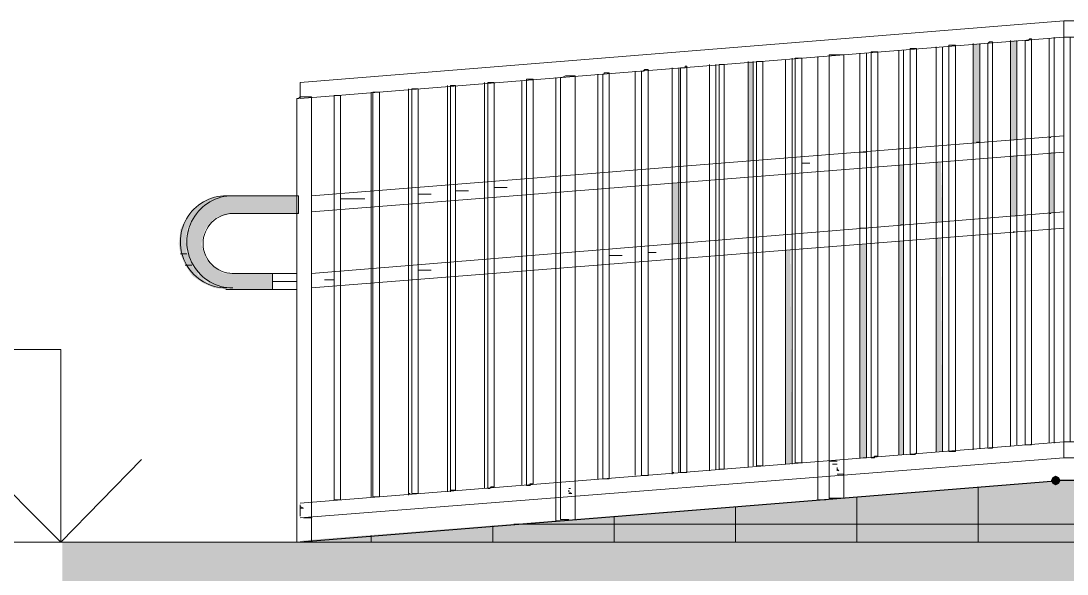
# Model space of a CAD drawing. Header units: millimetres. Extents: x -11345 to 411485, y -9810 to 73012.
# Drawn here: x 328406 to 331143, y -1203 to 244 of the extents above; entities that cross this region are included whole.
import ezdxf

# ---------------------------------------------------------------- set-up
doc = ezdxf.new("R2010")
doc.units = ezdxf.units.MM
for name, color, linetype in [('PDF _Аннотация', 7, 'Continuous'), ('PDF _Линии', 7, 'Continuous'), ('PDF _Отметки', 7, 'Continuous'), ('PDF _Узлы', 7, 'Continuous')]:
    doc.layers.add(name, color=color, linetype=linetype)
doc.layers.add('PDF _Ограждение', color=7, linetype='Continuous', true_color=0x7f7f7f)
doc.layers.add('PDF _Стены штриховка поверхности', color=7, linetype='Continuous', true_color=0xcacbcc)

msp = doc.modelspace()

# ---------------------------------------------------------------- hatches: boundary and pattern name
at = {"layer": 'PDF _Линии', "transparency": 33554559}
msp.add_hatch(color=256, dxfattribs=at).paths.add_polyline_path([(331125.92835, -957.88499), (331121.69531, -949.41891), (331113.22924, -945.18587), (331104.76316, -949.41891), (331100.53012, -957.88499), (331104.76316, -966.35106), (331113.22924, -970.5841), (331121.69531, -966.35106)])
at = {"layer": 'PDF _Ограждение', "transparency": 33554559}
for points in [[(331011.63632, 193.50144), (330994.70416, 193.50144), (330994.70416, -68.94693), (331007.40328, -68.94693), (331011.63632, -64.7139)], [(330914.27643, 185.03537), (330897.34428, 185.03537), (330897.34428, -77.41301), (330905.81036, -73.17997), (330914.27643, -73.17997)], [(330321.65107, 138.47194), (330308.95195, 138.47194), (330308.95195, -123.97643), (330313.18499, -123.97643), (330321.65107, -119.74339)], [(331011.63632, -107.04428), (330994.70416, -107.04428), (330994.70416, -267.89974), (331011.63632, -267.89974)], [(331096.29708, -259.43366), (331108.9962, -259.43366), (331108.9962, -98.5782), (331096.29708, -98.5782)], [(330715.32363, -132.44251), (330702.62452, -132.44251), (330702.62452, -293.29797), (330706.85756, -289.06493), (330715.32363, -289.06493)], [(330808.45048, -280.59885), (330808.45048, -284.83189), (330816.91655, -280.59885), (330812.68351, -123.97643), (330799.9844, -123.97643), (330799.9844, -284.83189)], [(330126.9313, -179.00593), (330109.99915, -179.00593), (330109.99915, -339.86139), (330118.46523, -339.86139), (330126.9313, -335.62835)], [(330812.68351, -322.92924), (330799.9844, -322.92924), (330799.9844, -881.6903), (330816.91655, -881.6903)], [(330419.01095, -356.79354), (330419.01095, -352.5605), (330414.77791, -356.79354), (330406.31183, -356.79354), (330406.31183, -915.5546), (330414.77791, -915.5546), (330423.24399, -911.32157), (330423.24399, -898.62245)], [(330617.96375, -339.86139), (330601.0316, -339.86139), (330601.0316, -898.62245), (330617.96375, -898.62245)], [(330715.32363, -331.39531), (330702.62452, -331.39531), (330702.62452, -890.15637), (330715.32363, -890.15637)]]:
    msp.add_hatch(color=256, dxfattribs=at).paths.add_polyline_path(points)
at = {"layer": 'PDF _Стены штриховка поверхности', "true_color": 0x3a3a3a, "transparency": 33554687}
msp.add_hatch(color=250, dxfattribs=at).paths.add_polyline_path([(331316.41508, -957.88499), (331134.39443, -957.88499), (329144.86641, -1114.50741), (329136.40033, -1118.74045), (331316.41508, -1118.74045)])
at = {"layer": 'PDF _Узлы', "true_color": 0x868686, "transparency": 33554687}
h = msp.add_hatch(color=252, dxfattribs=at)
h.paths.add_polyline_path([(328899.35018, -441.45431), (328895.11714, -441.45431), (328873.95195, -424.52216), (328869.71891, -420.28912), (328866.89689, -416.05608), (328869.71891, -416.05608), (328873.95195, -424.52216)])
h.paths.add_polyline_path([(328861.25284, -407.59), (328852.78676, -394.89089), (328857.0198, -399.12393)], flags=0)
h.paths.add_polyline_path([(328840.08764, -365.25962), (328835.85461, -339.86139), (328835.85461, -335.62835), (328840.08764, -305.99708), (328840.08764, -301.76404), (328846.4372, -289.06493), (328844.32068, -297.53101), (328840.08764, -305.99708), (328840.08764, -318.6962), (328835.85461, -339.86139), (328840.08764, -356.79354)], flags=0)
h.paths.add_polyline_path([(328865.48587, -263.6667), (328862.09944, -265.35991), (328865.48587, -260.84467)], flags=0)
h.paths.add_polyline_path([(329064.43868, -458.38646), (329064.43868, -416.05608), (328937.44753, -416.05608), (328920.51537, -407.59), (328912.0493, -399.12393), (328903.58322, -394.89089), (328890.8841, -377.95873), (328886.65107, -365.25962), (328882.41803, -356.79354), (328878.18499, -339.86139), (328882.41803, -318.6962), (328886.65107, -305.99708), (328890.8841, -297.53101), (328903.58322, -280.59885), (328907.81626, -276.36581), (328920.51537, -267.89974), (328941.68056, -263.6667), (328958.61272, -259.43366), (329132.16729, -259.43366), (329127.93425, -250.96758), (329127.93425, -212.87024), (328958.61272, -212.87024), (328924.74841, -217.10328), (328954.37968, -212.87024), (328937.44753, -212.87024), (328912.0493, -217.10328), (328882.41803, -229.80239), (328857.0198, -250.96758), (328852.78676, -255.20062), (328840.08764, -272.13278), (328835.85461, -276.36581), (328823.15549, -301.76404), (328823.15549, -305.99708), (328818.92245, -335.62835), (328818.92245, -339.86139), (328823.15549, -365.25962), (328835.85461, -394.89089), (328852.78676, -420.28912), (328857.0198, -424.52216), (328882.41803, -441.45431), (328912.0493, -454.15342), (328945.9136, -458.38646)], flags=0)
at = {"layer": 'PDF _Узлы', "true_color": 0xffffff, "transparency": 33554687}
msp.add_hatch(color=7, dxfattribs=at).paths.add_polyline_path([(336417.22629, -670.03838), (334470.02865, -670.03838), (334470.02865, -1012.91449), (332954.60092, -1118.74045), (328514.14369, -1118.74045), (328514.14369, -1851.05608), (379077.78676, -1851.05608), (379077.78676, -758.93219), (375098.73071, -754.69915), (352219.15844, -733.53396), (349569.27643, -695.43661), (347846.42983, -686.97053), (339240.66287, -686.97053)])

# ---------------------------------------------------------------- linework, layer by layer
at = {"layer": 'PDF _Аннотация', "lineweight": 20}
for points in [[(328294.0257, -902.85549), (328509.91065, -1118.74045), (328509.91065, -615.00888), (327214.60092, -615.00888)], [(328509.91065, -1118.74045), (328721.56257, -902.85549)], [(328806.22334, -1118.74045), (328209.36493, -1118.74045)]]:
    msp.add_lwpolyline(points, dxfattribs=at)
at = {"layer": 'PDF _Линии', "lineweight": 9}
for points in [[(328941.68056, -212.87024), (328958.61272, -212.87024), (329132.16729, -212.87024), (329132.16729, -259.43366), (328958.61272, -259.43366)], [(328958.61272, -416.05608), (329064.43868, -416.05608), (329064.43868, -458.38646), (328958.61272, -458.38646), (328941.68056, -458.38646)], [(334470.02865, -670.03838), (334470.02865, -1012.91449), (332954.60092, -1118.74045), (331134.39443, -1118.74045), (328514.14369, -1118.74045)]]:
    msp.add_lwpolyline(points, dxfattribs=at)
at = {"layer": 'PDF _Линии', "lineweight": 30}
for points in [[(331134.39443, -957.88499), (329136.40033, -1118.74045)], [(331316.41508, -957.88499), (331113.22924, -957.88499)]]:
    msp.add_lwpolyline(points, dxfattribs=at)
at = {"layer": 'PDF _Линии', "lineweight": 9}
for centre, radius, start, end in [((328943.79677, -333.51152), 120.64128, 89.99985166, 270.00014834), ((328960.72892, -333.51152), 120.64128, 89.99985166, 270.00014834), ((328960.73047, -337.7461), 78.31244, 90.00089961, 269.99910039)]:
    msp.add_arc(centre, radius, start, end, dxfattribs=at)
at = {"layer": 'PDF _Ограждение', "color": 7, "lineweight": 9}
for points in [[(331375.67761, 244.2979), (331371.44458, 244.2979), (331367.21154, 244.2979), (331362.9785, 244.2979), (331134.39443, 244.2979), (329136.40033, 83.44245), (329136.40033, 79.20941), (329136.40033, 74.97637), (329136.40033, 66.51029), (329136.40033, 62.27725), (329136.40033, 58.04422), (329136.40033, 53.81118), (329136.40033, 49.57814), (329136.40033, 45.3451), (329136.40033, 41.11206), (331134.39443, 201.96752), (331362.9785, 201.96752)], [(331134.39443, -898.62245), (331134.39443, -890.15637), (331134.39443, -877.45726), (331134.39443, -864.75814), (331134.39443, -856.29207), (331134.39443, 201.96752), (331134.39443, 210.4336), (331134.39443, 223.13271), (331134.39443, 235.83183), (331134.39443, 244.2979)], [(331134.39443, 201.96752), (331142.86051, 201.96752), (331151.32658, 201.96752), (331151.32658, -856.29207), (331142.86051, -856.29207), (331134.39443, -856.29207)], [(330541.76906, -1004.44841), (330520.60387, -1004.44841), (330520.60387, 155.4041), (330524.83691, 155.4041), (330533.30298, 155.4041), (330541.76906, 155.4041), (330550.23514, 155.4041), (330554.46818, 155.4041), (330558.70121, 155.4041), (330558.70121, -1004.44841)], [(329839.08469, -1059.47791), (329817.9195, -1059.47791), (329817.9195, 96.14156), (329822.15254, 96.14156), (329830.61862, 100.3746), (329839.08469, 100.3746), (329847.55077, 100.3746), (329851.78381, 100.3746), (329856.01685, 100.3746), (329856.01685, -1059.47791)], [(329127.93425, -212.87024), (329127.93425, 41.11206), (329132.16729, 41.11206), (329136.40033, 45.3451), (329144.86641, 45.3451), (329157.56552, 45.3451), (329161.79856, 45.3451), (329166.0316, 45.3451), (329166.0316, -1114.50741)], [(329127.93425, 41.11206), (329127.93425, 41.11206)], [(329166.0316, 45.3451), (329166.0316, 45.3451)], [(331134.39443, -56.24782), (331134.39443, -56.24782)], [(331134.39443, -56.24782), (331134.39443, -56.24782)], [(331134.39443, -56.24782), (331134.39443, -56.24782)], [(331134.39443, -56.24782), (331134.39443, -56.24782)], [(329127.93425, -1118.74045), (329127.93425, -259.43366)], [(331134.39443, -255.20062), (331134.39443, -255.20062)], [(331134.39443, -255.20062), (331134.39443, -255.20062)], [(331134.39443, -255.20062), (331134.39443, -255.20062)], [(331134.39443, -255.20062), (331134.39443, -255.20062)], [(331362.9785, -856.29207), (331134.39443, -856.29207), (329136.40033, -1017.14752)], [(329136.40033, -1055.24487), (331134.39443, -898.62245), (331316.41508, -898.62245)], [(329136.40033, -1051.01183), (329136.40033, -1046.77879), (329136.40033, -1042.54575), (329136.40033, -1038.31272), (329136.40033, -1029.84664), (329136.40033, -1025.6136), (329136.40033, -1021.38056)]]:
    msp.add_lwpolyline(points, dxfattribs=at)
at = {"layer": 'PDF _Ограждение', "color": 7, "lineweight": 9, "ltscale": 5.63014}
for points in [[(330994.70416, 193.50144), (330994.70416, -868.99118)], [(331108.9962, -860.52511), (331108.9962, 201.96752)], [(330897.34428, 185.03537), (330897.34428, -877.45726)], [(330423.24399, -915.5546), (330423.24399, 146.93802)], [(330109.99915, 121.53979), (330109.99915, -940.95283)], [(330207.35903, 130.00587), (330207.35903, -932.48676)], [(329420.0139, 66.51029), (329420.0139, -995.98233)], [(329521.60682, 74.97637), (329521.60682, -987.51626)]]:
    msp.add_lwpolyline(points, dxfattribs=at)
at = {"layer": 'PDF _Ограждение', "color": 7, "lineweight": 9, "ltscale": 5.587808}
for points in [[(331011.63632, -864.75814), (331011.63632, 193.50144)], [(331096.29708, 197.73448), (331096.29708, -860.52511)], [(330702.62452, 168.10321), (330702.62452, -890.15637)], [(330715.32363, -890.15637), (330715.32363, 168.10321)], [(330799.9844, 176.56929), (330799.9844, -881.6903)], [(330816.91655, -881.6903), (330816.91655, 176.56929)], [(330914.27643, -873.22422), (330914.27643, 185.03537)], [(330308.95195, 138.47194), (330308.95195, -924.02068)], [(330321.65107, -919.78764), (330321.65107, 138.47194)], [(330406.31183, 142.70498), (330406.31183, -915.5546)], [(330490.9726, 151.17106), (330490.9726, -1008.68145), (330512.13779, -1008.68145)], [(330601.0316, 159.63714), (330601.0316, -898.62245)], [(330617.96375, -898.62245), (330617.96375, 159.63714)], [(330012.63927, 113.07371), (330012.63927, -945.18587)], [(330029.57142, -945.18587), (330029.57142, 113.07371)], [(330126.9313, -936.7198), (330126.9313, 121.53979)], [(330224.29118, -928.25372), (330224.29118, 130.00587)], [(329618.9667, 83.44245), (329618.9667, -979.05018)], [(329716.32658, 87.67548), (329716.32658, -970.5841)], [(329805.22039, 96.14156), (329805.22039, -1063.71095), (329822.15254, -1063.71095)], [(329915.27938, 104.60764), (329915.27938, -953.65195)], [(329927.9785, -953.65195), (329927.9785, 104.60764)], [(329322.65402, 58.04422), (329322.65402, -1000.21537)], [(329166.0316, -1114.50741), (329166.0316, 45.3451)], [(329225.29413, 49.57814), (329225.29413, -1008.68145)]]:
    msp.add_lwpolyline(points, dxfattribs=at)
at = {"layer": 'PDF _Ограждение', "color": 7, "lineweight": 9}
for points in [[(331049.73366, 197.73448), (331049.73366, -864.75814), (331045.50062, -864.75814), (331041.26759, -864.75814), (331037.03455, -864.75814), (331032.80151, -864.75814), (331032.80151, 193.50144), (331037.03455, 193.50144), (331041.26759, 193.50144), (331045.50062, 197.73448)], [(330749.18794, 172.33625), (330749.18794, -885.92334), (330744.9549, -890.15637), (330740.72186, -890.15637), (330736.48882, -890.15637), (330732.25579, -890.15637), (330732.25579, 172.33625), (330736.48882, 172.33625), (330740.72186, 172.33625), (330744.9549, 172.33625)], [(330850.78086, 180.80233), (330850.78086, -881.6903), (330846.54782, -881.6903), (330842.31478, -881.6903), (330838.08174, -881.6903), (330833.84871, -881.6903), (330833.84871, 180.80233), (330838.08174, 180.80233), (330842.31478, 180.80233), (330846.54782, 180.80233)], [(330948.14074, 189.2684), (330948.14074, -873.22422), (330943.9077, -873.22422), (330939.67466, -873.22422), (330935.44163, -873.22422), (330935.44163, 185.03537), (330939.67466, 189.2684), (330943.9077, 189.2684)], [(330347.0493, 138.47194), (330347.0493, -919.78764), (330342.81626, -919.78764), (330338.58322, -919.78764), (330334.35018, -919.78764), (330330.11714, -919.78764), (330330.11714, 138.47194), (330334.35018, 138.47194), (330338.58322, 138.47194), (330342.81626, 138.47194)], [(330448.64222, 146.93802), (330448.64222, -911.32157), (330444.40918, -911.32157), (330440.17614, -911.32157), (330435.9431, -911.32157), (330431.71006, -911.32157), (330431.71006, 146.93802), (330435.9431, 146.93802), (330440.17614, 146.93802), (330444.40918, 146.93802)], [(330647.59502, 163.87017), (330647.59502, -894.38941), (330643.36198, -894.38941), (330639.12894, -894.38941), (330639.12894, -898.62245), (330634.8959, -898.62245), (330630.66287, -898.62245), (330630.66287, 163.87017), (330634.8959, 163.87017), (330639.12894, 163.87017), (330643.36198, 163.87017)], [(330046.50357, 117.30675), (330046.50357, -945.18587), (330042.27054, -945.18587), (330038.0375, -945.18587), (330033.80446, -945.18587), (330029.57142, -945.18587), (330029.57142, 113.07371), (330033.80446, 113.07371), (330038.0375, 117.30675), (330042.27054, 117.30675)], [(330148.09649, 125.77283), (330148.09649, -936.7198), (330143.86346, -936.7198), (330139.63042, -936.7198), (330135.39738, -936.7198), (330131.16434, -936.7198), (330131.16434, 121.53979), (330135.39738, 121.53979), (330139.63042, 121.53979), (330143.86346, 121.53979), (330143.86346, 125.77283)], [(330245.45638, 130.00587), (330245.45638, -928.25372), (330241.22334, -928.25372), (330236.9903, -928.25372), (330232.75726, -928.25372), (330232.75726, 130.00587), (330236.9903, 130.00587), (330241.22334, 130.00587)], [(329644.36493, 83.44245), (329644.36493, -974.81714), (329640.13189, -974.81714), (329635.89885, -974.81714), (329631.66582, -979.05018), (329627.43278, -979.05018), (329627.43278, 83.44245), (329631.66582, 83.44245), (329635.89885, 83.44245), (329640.13189, 83.44245)], [(329745.95785, 91.90852), (329745.95785, -966.35106), (329741.72481, -966.35106), (329737.49177, -970.5841), (329733.25874, -970.5841), (329729.0257, -970.5841), (329729.0257, 91.90852), (329733.25874, 91.90852), (329737.49177, 91.90852), (329741.72481, 91.90852)], [(329944.91065, 108.84068), (329944.91065, -953.65195), (329940.67761, -953.65195), (329936.44458, -953.65195), (329932.21154, -953.65195), (329927.9785, -953.65195), (329927.9785, 104.60764), (329932.21154, 104.60764), (329932.21154, 108.84068), (329936.44458, 108.84068), (329940.67761, 108.84068)], [(329343.81921, 58.04422), (329343.81921, -1000.21537), (329339.58617, -1000.21537), (329335.35313, -1000.21537), (329331.12009, -1000.21537), (329326.88705, -1000.21537), (329326.88705, 58.04422), (329331.12009, 58.04422), (329335.35313, 58.04422), (329339.58617, 58.04422)], [(329445.41213, 66.51029), (329445.41213, -991.74929), (329441.17909, -991.74929), (329436.94605, -991.74929), (329432.71301, -991.74929), (329428.47997, -991.74929), (329428.47997, 66.51029), (329432.71301, 66.51029), (329436.94605, 66.51029), (329441.17909, 66.51029)], [(329542.77201, 74.97637), (329542.77201, -983.28322), (329538.53897, -983.28322), (329534.30593, -983.28322), (329530.07289, -983.28322), (329530.07289, -987.51626), (329530.07289, 74.97637), (329534.30593, 74.97637), (329538.53897, 74.97637)], [(329242.22629, 49.57814), (329242.22629, -1008.68145), (329237.99325, -1008.68145), (329233.76021, -1008.68145), (329229.52717, -1008.68145), (329225.29413, -1008.68145), (329225.29413, 49.57814), (329229.52717, 49.57814), (329233.76021, 49.57814), (329237.99325, 49.57814)], [(329064.43868, -416.05608), (329127.93425, -416.05608)], [(329127.93425, -458.38646), (329064.43868, -458.38646)]]:
    msp.add_lwpolyline(points, close=True, dxfattribs=at)
at = {"layer": 'PDF _Ограждение', "lineweight": 0}
for points in [[(330440.17614, 146.93802), (330440.17614, 146.93802), (330440.17614, 146.93802)], [(329627.43278, 83.44245), (329627.43278, 83.44245), (329627.43278, 83.44245)], [(329856.01685, 100.3746), (329856.01685, 100.3746), (329856.01685, 100.3746)], [(329136.40033, 41.11206), (329136.40033, 41.11206), (329136.40033, 41.11206)], [(329225.29413, 49.57814), (329225.29413, 49.57814), (329225.29413, 49.57814)], [(331134.39443, -56.24782), (331134.39443, -56.24782), (331134.39443, -56.24782)], [(331049.73366, -102.81124), (331049.73366, -102.81124), (331049.73366, -102.81124)], [(330749.18794, -128.20947), (330749.18794, -128.20947), (330749.18794, -128.20947)], [(330850.78086, -119.74339), (330850.78086, -119.74339), (330850.78086, -119.74339)], [(329805.22039, -162.07378), (329805.22039, -162.07378), (329805.22039, -162.07378)], [(329927.9785, -153.6077), (329927.9785, -153.6077), (329927.9785, -153.6077)], [(330448.64222, -153.6077), (330448.64222, -153.6077), (330448.64222, -153.6077)], [(329530.07289, -187.47201), (329530.07289, -187.47201), (329530.07289, -187.47201)], [(330148.09649, -174.77289), (330148.09649, -174.77289), (330148.09649, -174.77289)], [(329627.43278, -217.10328), (329627.43278, -217.10328), (329627.43278, -217.10328)], [(329166.0316, -255.20062), (329166.0316, -255.20062), (329166.0316, -255.20062)], [(329225.29413, -250.96758), (329225.29413, -250.96758), (329225.29413, -250.96758)], [(331134.39443, -259.43366), (331134.39443, -259.43366), (331134.39443, -259.43366)], [(330330.11714, -322.92924), (330330.11714, -322.92924), (330330.11714, -322.92924)], [(330749.18794, -327.16227), (330749.18794, -327.16227), (330749.18794, -327.16227)], [(330850.78086, -318.6962), (330850.78086, -318.6962), (330850.78086, -318.6962)], [(331049.73366, -301.76404), (331049.73366, -301.76404), (331049.73366, -301.76404)], [(329927.9785, -352.5605), (329927.9785, -352.5605), (329927.9785, -352.5605)], [(330448.64222, -352.5605), (330448.64222, -352.5605), (330448.64222, -352.5605)], [(329856.01685, -377.95873), (329856.01685, -377.95873), (329856.01685, -377.95873)], [(329530.07289, -386.42481), (329530.07289, -386.42481), (329530.07289, -386.42481)], [(329064.43868, -437.22127), (329127.93425, -437.22127), (329064.43868, -437.22127)], [(329428.47997, -432.98823), (329428.47997, -432.98823), (329428.47997, -432.98823)], [(329627.43278, -416.05608), (329627.43278, -416.05608), (329627.43278, -416.05608)], [(329225.29413, -449.92039), (329225.29413, -449.92039), (329225.29413, -449.92039)], [(330897.34428, -877.45726), (330897.34428, -877.45726), (330897.34428, -877.45726)], [(330558.70121, -940.95283), (330558.70121, -940.95283), (330558.70121, -940.95283)], [(329530.07289, -983.28322), (329530.07289, -983.28322), (329530.07289, -983.28322)], [(329530.07289, -983.28322), (329530.07289, -983.28322), (329530.07289, -983.28322)], [(329618.9667, -979.05018), (329618.9667, -979.05018), (329618.9667, -979.05018)], [(329521.60682, -987.51626), (329521.60682, -987.51626), (329521.60682, -987.51626)], [(330524.83691, -1004.44841), (330524.83691, -1004.44841), (330524.83691, -1004.44841)], [(329136.40033, -1025.6136), (329136.40033, -1025.6136), (329136.40033, -1025.6136)], [(329166.0316, -1055.24487), (329166.0316, -1055.24487), (329166.0316, -1055.24487)]]:
    msp.add_lwpolyline(points, close=True, dxfattribs=at)
at = {"layer": 'PDF _Ограждение', "color": 7, "lineweight": 9, "ltscale": 6.603773}
msp.add_lwpolyline([(329127.93425, 41.11206), (329127.93425, -1118.74045)], dxfattribs=at)
at = {"layer": 'PDF _Ограждение', "color": 7, "lineweight": 9, "ltscale": 0.85086}
for points in [[(329166.0316, -212.87024), (331134.39443, -56.24782)], [(331134.39443, -98.5782), (329166.0316, -255.20062)], [(329166.0316, -416.05608), (331134.39443, -255.20062)], [(331134.39443, -297.53101), (329166.0316, -454.15342)]]:
    msp.add_lwpolyline(points, close=True, dxfattribs=at)
at = {"layer": 'PDF _Ограждение', "lineweight": 0}
for points in [[(330914.27643, -73.17997), (330905.81036, -73.17997), (330914.27643, -73.17997)], [(331100.53012, -60.48086), (331096.29708, -60.48086), (331100.53012, -60.48086)], [(331134.39443, -77.41301), (331134.39443, -77.41301), (331134.39443, -77.41301)], [(330609.49767, -98.5782), (330601.0316, -98.5782), (330609.49767, -98.5782)], [(330617.96375, -98.5782), (330609.49767, -98.5782), (330617.96375, -98.5782)], [(330706.85756, -90.11213), (330702.62452, -90.11213), (330706.85756, -90.11213)], [(330469.80741, -128.20947), (330448.64222, -128.20947), (330469.80741, -128.20947)], [(329927.9785, -157.84074), (329927.9785, -153.6077), (329927.9785, -157.84074)], [(329627.43278, -179.00593), (329627.43278, -179.00593), (329627.43278, -179.00593)], [(329225.29413, -208.6372), (329225.29413, -208.6372), (329225.29413, -208.6372)], [(329479.27643, -208.6372), (329445.41213, -208.6372), (329479.27643, -208.6372)], [(329576.63632, -200.17112), (329542.77201, -200.17112), (329576.63632, -200.17112)], [(329678.22924, -191.70505), (329644.36493, -191.70505), (329678.22924, -191.70505)], [(329305.72186, -221.33632), (329242.22629, -221.33632), (329305.72186, -221.33632)], [(331100.53012, -259.43366), (331096.29708, -259.43366), (331100.53012, -259.43366)], [(330609.49767, -297.53101), (330601.0316, -297.53101), (330609.49767, -297.53101)], [(330617.96375, -297.53101), (330609.49767, -297.53101), (330617.96375, -297.53101)], [(330715.32363, -289.06493), (330706.85756, -289.06493), (330715.32363, -289.06493)], [(331134.39443, -276.36581), (331134.39443, -276.36581), (331134.39443, -276.36581)], [(330330.11714, -327.16227), (330330.11714, -322.92924), (330330.11714, -327.16227)], [(331003.17024, -310.23012), (331003.17024, -305.99708), (331003.17024, -310.23012)], [(329927.9785, -361.02658), (329927.9785, -352.5605), (329927.9785, -361.02658)], [(330520.60387, -348.32747), (330520.60387, -344.09443), (330520.60387, -348.32747)], [(329627.43278, -377.95873), (329627.43278, -377.95873), (329627.43278, -377.95873)], [(329978.77496, -369.49266), (329944.91065, -369.49266), (329978.77496, -369.49266)], [(330067.66877, -361.02658), (330046.50357, -361.02658), (330067.66877, -361.02658)], [(329225.29413, -407.59), (329225.29413, -407.59), (329225.29413, -407.59)], [(329479.27643, -407.59), (329445.41213, -407.59), (329479.27643, -407.59)], [(329225.29413, -432.98823), (329199.8959, -432.98823), (329225.29413, -432.98823)], [(330935.44163, -873.22422), (330935.44163, -873.22422), (330935.44163, -873.22422)], [(330935.44163, -873.22422), (330935.44163, -873.22422), (330935.44163, -873.22422)], [(330943.9077, -873.22422), (330943.9077, -873.22422), (330943.9077, -873.22422)], [(330943.9077, -873.22422), (330943.9077, -873.22422), (330943.9077, -873.22422)], [(331096.29708, -860.52511), (331096.29708, -860.52511), (331096.29708, -860.52511)], [(331096.29708, -860.52511), (331096.29708, -860.52511), (331096.29708, -860.52511)], [(330617.96375, -898.62245), (330609.49767, -898.62245), (330617.96375, -898.62245)], [(330702.62452, -890.15637), (330702.62452, -890.15637), (330702.62452, -890.15637)], [(330702.62452, -890.15637), (330702.62452, -890.15637), (330702.62452, -890.15637)], [(330799.9844, -881.6903), (330799.9844, -881.6903), (330799.9844, -881.6903)], [(330799.9844, -881.6903), (330799.9844, -881.6903), (330799.9844, -881.6903)], [(330808.45048, -881.6903), (330808.45048, -881.6903), (330808.45048, -881.6903)], [(330808.45048, -881.6903), (330808.45048, -881.6903), (330808.45048, -881.6903)], [(330833.84871, -881.6903), (330833.84871, -881.6903), (330833.84871, -881.6903)], [(330833.84871, -881.6903), (330833.84871, -881.6903), (330833.84871, -881.6903)], [(330232.75726, -928.25372), (330232.75726, -928.25372), (330232.75726, -928.25372)], [(330232.75726, -928.25372), (330232.75726, -928.25372), (330232.75726, -928.25372)], [(330308.95195, -924.02068), (330308.95195, -924.02068), (330308.95195, -924.02068)], [(330308.95195, -924.02068), (330308.95195, -924.02068), (330308.95195, -924.02068)], [(330406.31183, -915.5546), (330406.31183, -915.5546), (330406.31183, -915.5546)], [(330406.31183, -915.5546), (330406.31183, -915.5546), (330406.31183, -915.5546)], [(330431.71006, -911.32157), (330431.71006, -911.32157), (330431.71006, -911.32157)], [(330431.71006, -911.32157), (330431.71006, -911.32157), (330431.71006, -911.32157)], [(330541.76906, -907.08853), (330520.60387, -907.08853), (330541.76906, -907.08853)], [(330541.76906, -907.08853), (330520.60387, -907.08853), (330541.76906, -907.08853)], [(330541.76906, -915.5546), (330529.06995, -915.5546), (330541.76906, -915.5546)], [(330541.76906, -932.48676), (330541.76906, -924.02068), (330541.76906, -932.48676)], [(330546.0021, -932.48676), (330541.76906, -928.25372), (330546.0021, -932.48676)], [(329915.27938, -953.65195), (329915.27938, -953.65195), (329915.27938, -953.65195)], [(329915.27938, -953.65195), (329915.27938, -953.65195), (329915.27938, -953.65195)], [(330012.63927, -945.18587), (330012.63927, -945.18587), (330012.63927, -945.18587)], [(330012.63927, -945.18587), (330012.63927, -945.18587), (330012.63927, -945.18587)], [(330114.23219, -936.7198), (330109.99915, -936.7198), (330114.23219, -936.7198)], [(330131.16434, -936.7198), (330131.16434, -936.7198), (330131.16434, -936.7198)], [(330131.16434, -936.7198), (330131.16434, -936.7198), (330131.16434, -936.7198)], [(330558.70121, -940.95283), (330541.76906, -940.95283), (330558.70121, -940.95283)], [(329627.43278, -979.05018), (329627.43278, -979.05018), (329627.43278, -979.05018)], [(329716.32658, -970.5841), (329716.32658, -970.5841), (329716.32658, -970.5841)], [(329716.32658, -970.5841), (329716.32658, -970.5841), (329716.32658, -970.5841)], [(329724.79266, -970.5841), (329724.79266, -970.5841), (329724.79266, -970.5841)], [(329724.79266, -970.5841), (329724.79266, -970.5841), (329724.79266, -970.5841)], [(329729.0257, -970.5841), (329729.0257, -970.5841), (329729.0257, -970.5841)], [(329729.0257, -970.5841), (329729.0257, -970.5841), (329729.0257, -970.5841)], [(329741.72481, -966.35106), (329737.49177, -966.35106), (329741.72481, -966.35106)], [(329843.31773, -979.05018), (329839.08469, -979.05018), (329843.31773, -979.05018)], [(329839.08469, -987.51626), (329839.08469, -983.28322), (329839.08469, -987.51626)], [(329225.29413, -1008.68145), (329225.29413, -1008.68145), (329225.29413, -1008.68145)], [(329225.29413, -1008.68145), (329225.29413, -1008.68145), (329225.29413, -1008.68145)], [(329225.29413, -1008.68145), (329225.29413, -1008.68145), (329225.29413, -1008.68145)], [(329322.65402, -1000.21537), (329322.65402, -1000.21537), (329322.65402, -1000.21537)], [(329322.65402, -1000.21537), (329322.65402, -1000.21537), (329322.65402, -1000.21537)], [(329326.88705, -1000.21537), (329326.88705, -1000.21537), (329326.88705, -1000.21537)], [(329326.88705, -1000.21537), (329326.88705, -1000.21537), (329326.88705, -1000.21537)], [(329424.24694, -991.74929), (329420.0139, -991.74929), (329424.24694, -991.74929)], [(329428.47997, -991.74929), (329428.47997, -991.74929), (329428.47997, -991.74929)], [(329428.47997, -991.74929), (329428.47997, -991.74929), (329428.47997, -991.74929)], [(329847.55077, -991.74929), (329839.08469, -987.51626), (329847.55077, -991.74929)], [(329847.55077, -991.74929), (329839.08469, -991.74929), (329847.55077, -991.74929)], [(329856.01685, -1000.21537), (329856.01685, -1000.21537), (329856.01685, -1000.21537)], [(329856.01685, -1000.21537), (329856.01685, -1000.21537), (329856.01685, -1000.21537)], [(330554.46818, -1004.44841), (330541.76906, -1004.44841), (330554.46818, -1004.44841)], [(330550.23514, -1004.44841), (330541.76906, -1004.44841), (330550.23514, -1004.44841)], [(329136.40033, -1025.6136), (329136.40033, -1025.6136), (329136.40033, -1025.6136)], [(329136.40033, -1025.6136), (329136.40033, -1025.6136), (329136.40033, -1025.6136)], [(329144.86641, -1029.84664), (329136.40033, -1025.6136), (329144.86641, -1029.84664)], [(329144.86641, -1029.84664), (329136.40033, -1029.84664), (329144.86641, -1029.84664)], [(329136.40033, -1051.01183), (329136.40033, -1051.01183), (329136.40033, -1051.01183)], [(329166.0316, -1055.24487), (329144.86641, -1055.24487), (329166.0316, -1055.24487)]]:
    msp.add_lwpolyline(points, dxfattribs=at)
at = {"layer": 'PDF _Отметки', "lineweight": 20}
msp.add_lwpolyline([(331566.16434, -1118.74045), (328624.20269, -1118.74045), (328509.91065, -1118.74045)], dxfattribs=at)
at = {"layer": 'PDF _Стены штриховка поверхности', "color": 7, "lineweight": 9}
for points in [[(330910.0434, -1118.74045), (330910.0434, -974.81714)], [(330592.56552, -1118.74045), (330592.56552, -1000.21537)], [(330275.08764, -1118.74045), (330275.08764, -1025.6136)], [(329957.60977, -1118.74045), (329957.60977, -1051.01183)], [(329640.13189, -1118.74045), (329640.13189, -1076.41006)], [(329695.16139, -1072.17702), (331316.41508, -1072.17702)], [(329322.65402, -1118.74045), (329322.65402, -1101.80829)]]:
    msp.add_lwpolyline(points, dxfattribs=at)
at = {"layer": 'PDF _Узлы', "color": 252, "lineweight": 0, "true_color": 0x868686}
for points in [[(328840.08764, -365.25962), (328823.15549, -365.25962), (328840.08764, -365.25962)], [(328852.78676, -394.89089), (328835.85461, -394.89089), (328852.78676, -394.89089)]]:
    msp.add_lwpolyline(points, dxfattribs=at)

doc.saveas('drawing.dxf')
